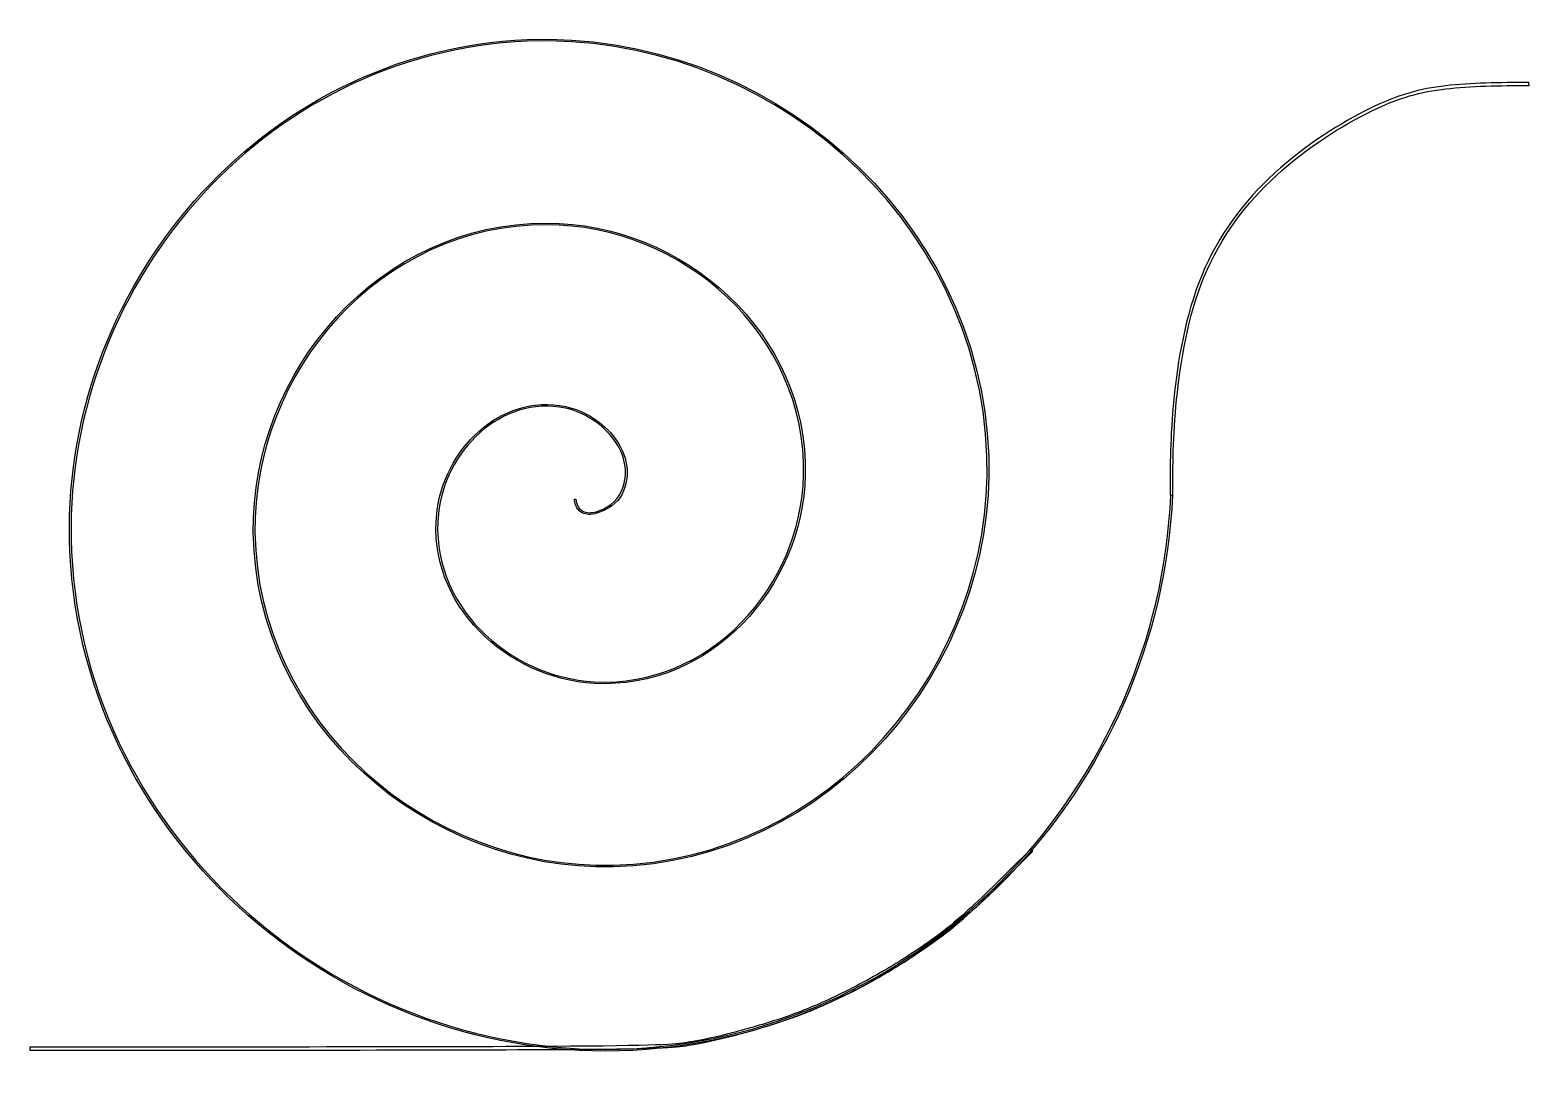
# Model space of a CAD drawing. Extents: x 27 to 396, y 16 to 271.
import ezdxf

# ---------------------------------------------------------------- set-up
doc = ezdxf.new("R2010")
doc.units = 0
doc.layers.add('Warstwa_1', color=7, linetype='CONTINUOUS')

msp = doc.modelspace()

# ---------------------------------------------------------------- linework, layer by layer
at = {"layer": 'Warstwa_1', "color": 7}
for points in [[(149.389106, 268.798099), (149.389106, 268.798609)], [(396.188787, 257.51539), (396.18377, 258.268343)], [(160.982365, 155.600969), (161.392059, 155.645303)], [(307.76383, 156.580963), (308.43805, 156.580963)], [(307.935468, 156.591933), (308.345159, 156.574925)], [(273.936351, 68.884282), (273.404854, 69.415608)], [(26.879265, 20.656559), (26.879265, 19.909157)]]:
    msp.add_lwpolyline(points, dxfattribs=at)
for points in [[(149.389106, 268.798609), (207.88475, 271.162878), (261.084257, 225.700435), (263.068364, 166.236474)], [(262.653131, 166.225277), (260.676989, 225.450561), (207.678019, 270.744043), (149.405715, 268.388802)], [(36.711941, 142.645306), (33.72537, 207.296912), (83.772281, 266.146004), (149.389106, 268.798099)], [(149.405715, 268.388802), (84.026551, 265.746314), (34.150938, 207.090153), (37.127171, 142.662285)], [(375.592082, 257.410199), (369.359008, 256.681287), (364.068, 255.277514), (357.008117, 251.823954)], [(357.277805, 251.137437), (364.285701, 254.565556), (369.478998, 255.939721), (375.662013, 256.662782)], [(396.18377, 258.268343), (389.008375, 258.205215), (381.825128, 258.139111), (375.592082, 257.410199)], [(375.662013, 256.662782), (381.845027, 257.385844), (389.013364, 257.45226), (396.188787, 257.51539)], [(357.008117, 251.823954), (349.948233, 248.370389), (341.098214, 242.8661), (333.519676, 235.923364)], [(333.949181, 235.347576), (341.463657, 242.231618), (350.269937, 247.709322), (357.277805, 251.137437)], [(333.519676, 235.923364), (325.941165, 228.980625), (319.64349, 220.604681), (315.560013, 210.727117)], [(316.174309, 210.417092), (320.20835, 220.17505), (326.434734, 228.463534), (333.949181, 235.347576)], [(81.900179, 147.368364), (81.368785, 187.393107), (113.112445, 223.681544), (154.117208, 223.610372)], [(154.111671, 223.200561), (113.350768, 223.271314), (81.786954, 187.177136), (82.315412, 147.373778)], [(217.464894, 161.51934), (218.249501, 196.122597), (187.757294, 223.142162), (154.111671, 223.200561)], [(154.117208, 223.610372), (187.983244, 223.551581), (218.670333, 196.364137), (217.880124, 161.513926)], [(315.560013, 210.727117), (311.476535, 200.849567), (309.621118, 189.516087), (308.692772, 180.249148)], [(309.36702, 180.166093), (310.291115, 189.390654), (312.140296, 200.659136), (316.174309, 210.417092)], [(137.463664, 172.282235), (143.163612, 177.36175), (150.716602, 180.105659), (158.872989, 178.416607)], [(158.789942, 178.012329), (150.769803, 179.673148), (143.36058, 176.985961), (137.740484, 171.977624)], [(170.698776, 170.316692), (167.844138, 174.180059), (163.255277, 177.08764), (158.789942, 178.012329)], [(158.872989, 178.416607), (163.451058, 177.468559), (168.109849, 174.519252), (171.030963, 170.56597)], [(308.692772, 180.249148), (307.764454, 170.98221), (307.76383, 163.770219), (307.76383, 156.580963)], [(308.43805, 156.580963), (308.43805, 163.770219), (308.44372, 170.941561), (309.36702, 180.166093)], [(127.093955, 152.107551), (127.904794, 159.791652), (131.763716, 167.202748), (137.463664, 172.282235)], [(137.740484, 171.977624), (132.120388, 166.969287), (128.303036, 159.638695), (127.503649, 152.063133)], [(172.298801, 156.890903), (174.680864, 161.663454), (173.553415, 166.453353), (170.698776, 170.316692)], [(171.030963, 170.56597), (173.952074, 166.61266), (175.12469, 161.626915), (172.669742, 156.708295)], [(170.61573, 65.451413), (223.686853, 66.755208), (264.392079, 114.108843), (262.653131, 166.225277)], [(263.068364, 166.236474), (264.814744, 113.897208), (223.932368, 66.351526), (170.621266, 65.041835)], [(217.880124, 161.513926), (217.251918, 133.808326), (194.585485, 108.683246), (165.893168, 110.230084)], [(165.915312, 110.639662), (194.356035, 109.106374), (216.841657, 134.032944), (217.464894, 161.51934)], [(162.909037, 152.251438), (161.889951, 152.772786), (161.164488, 153.855621), (160.982365, 155.600969)], [(161.392059, 155.645303), (161.564547, 153.992166), (162.210569, 153.076037), (163.097274, 152.622437)], [(166.380372, 152.522657), (168.831187, 153.202859), (171.451763, 155.1938), (172.298801, 156.890903)], [(172.669742, 156.708295), (171.731863, 154.829237), (169.059725, 152.838578), (166.485563, 152.124163)], [(175.321684, 20.263252), (247.504326, 23.945581), (304.884737, 85.085303), (307.935468, 156.591933)], [(308.345159, 156.574925), (305.285471, 84.858219), (247.747399, 23.546747), (175.343831, 19.853172)], [(165.893168, 110.230084), (144.351468, 111.39141), (124.717209, 129.583797), (127.093955, 152.107551)], [(127.503649, 152.063133), (125.154244, 129.798465), (144.591457, 111.789252), (165.915312, 110.639662)], [(166.485563, 152.124163), (165.198484, 151.76694), (163.928126, 151.730147), (162.909037, 152.251438)], [(163.097274, 152.622437), (163.983983, 152.168808), (165.154963, 152.18267), (166.380372, 152.522657)], [(170.621266, 65.041835), (124.438907, 63.907296), (82.526284, 100.210235), (81.900179, 147.368364)], [(82.315412, 147.373778), (82.938305, 100.457303), (124.655539, 64.322317), (170.61573, 65.451413)], [(175.343831, 19.853172), (104.536531, 16.241), (40.027334, 70.875536), (36.711941, 142.645306)], [(37.127171, 142.662285), (40.431626, 71.129378), (104.738545, 16.662512), (175.321684, 20.263252)], [(273.404854, 69.415608), (267.770098, 63.780871), (262.140177, 58.148799), (257.969322, 54.339942)], [(258.473137, 53.786477), (262.667531, 57.616821), (268.301594, 63.249545), (273.936351, 68.884282)], [(257.969322, 54.339942), (253.798469, 50.531085), (251.090039, 48.540399), (247.992698, 46.373057)], [(248.419003, 45.758676), (251.524661, 47.931857), (254.278743, 49.956106), (258.473137, 53.786477)], [(247.992698, 46.373057), (244.895357, 44.205687), (241.429643, 41.879293), (237.180076, 39.408219)], [(237.556553, 38.760644), (241.830133, 41.245665), (245.313343, 43.585495), (248.419003, 45.758676)], [(237.180076, 39.408219), (232.930508, 36.937174), (227.88858, 34.320427), (223.56049, 32.321605)], [(223.876066, 31.640808), (228.228939, 33.651054), (233.282968, 36.275624), (237.556553, 38.760644)], [(223.56049, 32.321605), (219.2324, 30.32282), (215.618715, 28.93989), (211.745775, 27.648916)], [(211.98384, 26.934868), (215.876443, 28.232419), (219.52319, 29.630571), (223.876066, 31.640808)], [(211.745775, 27.648916), (207.872838, 26.357905), (203.745764, 25.15883), (199.886769, 24.166514)], [(200.075006, 23.441411), (203.949998, 24.437846), (208.091234, 25.637346), (211.98384, 26.934868)], [(199.886769, 24.166514), (196.027775, 23.174189), (192.438323, 22.385769), (188.996635, 21.835678)], [(189.118437, 21.099529), (192.589931, 21.654383), (196.200014, 22.444985), (200.075006, 23.441411)], [(155.279854, 20.817), (128.27664, 20.65911), (77.576434, 20.656559), (26.879265, 20.656559)], [(26.879265, 19.909157), (77.576434, 19.909157), (128.271155, 19.906322), (155.279854, 20.064212)], [(188.996635, 21.835678), (185.554953, 21.285624), (182.283069, 20.974861), (155.279854, 20.817)], [(155.279854, 20.064212), (182.288554, 20.222101), (185.646937, 20.544676), (189.118437, 21.099529)]]:
    msp.add_open_spline(points, degree=3, dxfattribs=at)

doc.saveas('drawing.dxf')
